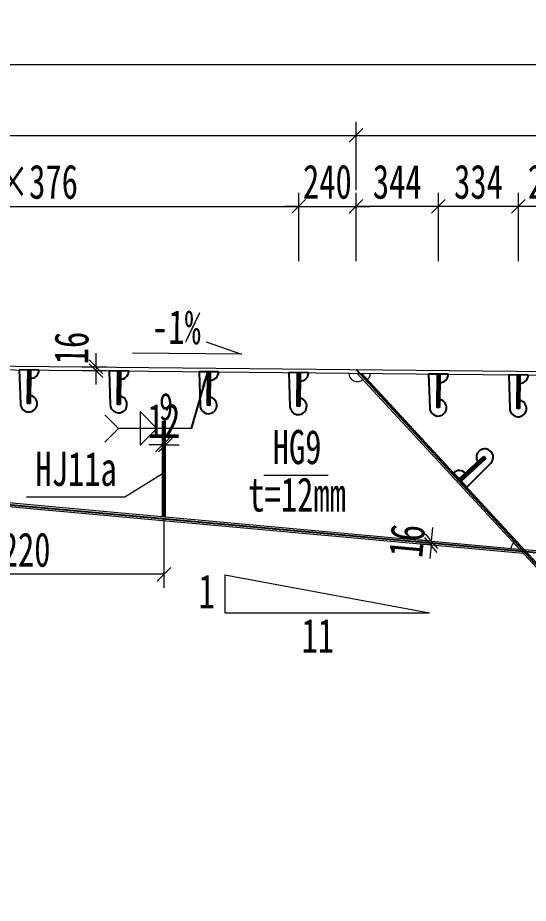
# Model space of a CAD drawing. Header units: millimetres. Extents: x 44597 to 300567, y -113054 to 73044.
# Drawn here: x 120290 to 122424, y -67530 to -63827 of the extents above; entities that cross this region are included whole.
import ezdxf
from ezdxf.enums import TextEntityAlignment as Align

# ---------------------------------------------------------------- set-up
doc = ezdxf.new("R2010")
doc.units = ezdxf.units.MM
doc.layers.get('Defpoints').update_dxf_attribs({"color": 8})
for name, color, linetype, lineweight in [('Dim', 4, 'Continuous', 15), ('文字', 7, 'Continuous', 15), ('细实线', 4, 'Continuous', 15), ('钢板粗线', 1, 'Continuous', 25), ('钢板细线', 6, 'Continuous', 15)]:
    doc.layers.add(name, color=color, linetype=linetype, lineweight=lineweight)
doc.layers.add('Text', color=4, linetype='Continuous')
doc.styles.add('111', font='', dxfattribs={"width": 0.7})
doc.styles.add('BM_Dim', font='', dxfattribs={"width": 0.85})
doc.styles.add('SMEDI', font='', dxfattribs={"width": 0.75})
doc.styles.get("Standard").update_dxf_attribs({"font": ''})
doc.styles.get('111').set_extended_font_data('仿宋_GB2312')
doc.styles.get('BM_Dim').set_extended_font_data('仿宋_GB2312')
doc.styles.get('SMEDI').set_extended_font_data('仿宋_GB2312')
doc.styles.get('Standard').set_extended_font_data('仿宋_GB2312')
doc.dimstyles.new('200', dxfattribs={"dimscale": 0, "dimtxt": 2.5, "dimasz": 1, "dimexe": 1, "dimexo": 1, "dimgap": 0.6, "dimtad": 1, "dimdec": 0, "dimdsep": 46, "dimtxsty": '111', "dimblk": 'OBLIQUE', "dimcen": 0, "dimclrd": 4, "dimclre": 4, "dimclrt": 4, "dimadec": 1, "dimazin": 2, "dimtfac": 1, "dimtdec": 0, "dimtix": 1, "dimtmove": 2, "dimatfit": 3, "dimfxl": 4, "dimfxlon": 1, "dimtolj": 1, "dimlwd": -1, "dimlwe": -1, "dimarcsym": 0})
doc.dimstyles.new('MSteel_1.0_1.0', dxfattribs={"dimtxt": 3, "dimasz": 1.2, "dimexe": 1, "dimexo": 1, "dimgap": 1, "dimtad": 3, "dimtoh": 1, "dimdec": 0, "dimzin": 0, "dimdsep": 46, "dimtxsty": 'Standard', "dimblk": 'ARCHTICK', "dimcen": 0.09, "dimclrd": 3, "dimclre": 3, "dimadec": 0, "dimazin": 0, "dimtfac": 1, "dimtdec": 4, "dimtofl": 0, "dimtmove": 0, "dimatfit": 3, "dimfxl": 1, "dimtolj": 1, "dimtzin": 0, "dimarcsym": 0})

# ---------------------------------------------------------------- blocks, each defined once
blk = doc.blocks.new('_Oblique')
at = {"color": 0, "linetype": 'ByBlock', "lineweight": -2}
blk.add_line((-0.5, -0.5), (0.5, 0.5), dxfattribs=at)
blk = doc.blocks.new('*D2376')
at = {"layer": 'Defpoints', "color": 0, "transparency": 16777216}
for p in [(121704, -64319.2), (118234.1, -64847.9), (121704, -65298.1)]:
    blk.add_point(p, dxfattribs=at)
at = {"layer": '细实线', "color": 4, "transparency": 16777216}
for p, q in [((118234.1, -64547.8), (118234.1, -64262.1)), ((121704, -64547.8), (121704, -64262.1)), ((118234.1, -64319.2), (121704, -64319.2))]:
    blk.add_line(p, q, dxfattribs=at)
at = {"layer": '细实线', "color": 4, "transparency": 16777216, "xscale": 57.14285714285715, "yscale": 57.14285714285715, "zscale": 57.14285714285715, "rotation": 180}
blk.add_blockref('_Oblique', (118234.1, -64319.2), dxfattribs=at)
at = {"layer": '细实线', "color": 4, "transparency": 16777216, "xscale": 57.14285714285715, "yscale": 57.14285714285715, "zscale": 57.14285714285715}
blk.add_blockref('_Oblique', (121704, -64319.2), dxfattribs=at)
at = {"layer": '细实线', "color": 4, "transparency": 16777216, "insert": (119969, -64217), "char_height": 142.86, "attachment_point": 5, "style": '111'}
blk.add_mtext('\\A1;3470', dxfattribs=at)
blk = doc.blocks.new('*D2377')
at = {"layer": 'Defpoints', "color": 0, "transparency": 16777216}
for p in [(129646.7, -64319.2), (121704, -65298.1), (129646.7, -65304.6)]:
    blk.add_point(p, dxfattribs=at)
at = {"layer": '细实线', "color": 4, "transparency": 16777216}
for p, q in [((121704, -64547.8), (121704, -64262.1)), ((129646.7, -64547.8), (129646.7, -64262.1)), ((121704, -64319.2), (129646.7, -64319.2))]:
    blk.add_line(p, q, dxfattribs=at)
at = {"layer": '细实线', "color": 4, "transparency": 16777216, "xscale": 57.14285714285715, "yscale": 57.14285714285715, "zscale": 57.14285714285715, "rotation": 180}
blk.add_blockref('_Oblique', (121704, -64319.2), dxfattribs=at)
at = {"layer": '细实线', "color": 4, "transparency": 16777216, "xscale": 57.14285714285715, "yscale": 57.14285714285715, "zscale": 57.14285714285715}
blk.add_blockref('_Oblique', (129646.7, -64319.2), dxfattribs=at)
at = {"layer": '细实线', "color": 4, "transparency": 16777216, "insert": (125675.4, -64217), "char_height": 142.86, "attachment_point": 5, "style": '111'}
blk.add_mtext('\\A1;7943', dxfattribs=at)
blk = doc.blocks.new('_ArchTick')
at = {"color": 0, "linetype": 'ByBlock', "const_width": 0.15}
blk.add_lwpolyline([(-0.5, -0.5), (0.5, 0.5)], dxfattribs=at)
blk = doc.blocks.new('角焊缝1')
at = {"layer": 'Dim'}
blk.add_line((-3101.175, 370.223), (-3106.48, 370.223), dxfattribs=at)
blk.add_lwpolyline([(-3104.907, 371.455), (-3104.907, 368.992), (-3103.675, 370.223)], close=True, dxfattribs=at)
blk.add_lwpolyline([(-3107.48, 369.223), (-3106.48, 370.223), (-3107.48, 371.223)], dxfattribs=at)
blk = doc.blocks.new('*D2382')
at = {"layer": 'Defpoints', "color": 0, "transparency": 16777216}
for p in [(119680.7, -65735.4), (120901.1, -65870), (119680.7, -66154.4)]:
    blk.add_point(p, dxfattribs=at)
at = {"layer": '细实线', "color": 4, "transparency": 16777216}
for p, q in [((119680.7, -65925.9), (119680.7, -66211.6)), ((120901.1, -65927.2), (120901.1, -66211.6)), ((120901.1, -66154.4), (119680.7, -66154.4))]:
    blk.add_line(p, q, dxfattribs=at)
at = {"layer": '细实线', "color": 4, "transparency": 16777216, "xscale": 57.14285714285715, "yscale": 57.14285714285715, "zscale": 57.14285714285715, "rotation": 180}
blk.add_blockref('_Oblique', (119680.7, -66154.4), dxfattribs=at)
at = {"layer": '细实线', "color": 4, "transparency": 16777216, "xscale": 57.14285714285715, "yscale": 57.14285714285715, "zscale": 57.14285714285715}
blk.add_blockref('_Oblique', (120901.1, -66154.4), dxfattribs=at)
at = {"layer": '细实线', "color": 4, "transparency": 16777216, "insert": (120290.9, -66052.2), "char_height": 142.86, "attachment_point": 5, "style": '111'}
blk.add_mtext('\\A1;1220', dxfattribs=at)
blk = doc.blocks.new('*D2383')
at = {"layer": 'Defpoints', "color": 0, "transparency": 16777216}
for p in [(120907.1, -65613.2), (120895.1, -65646.9), (120907.1, -65646.9)]:
    blk.add_point(p, dxfattribs=at)
at = {"layer": '细实线', "color": 4, "transparency": 16777216}
for p, q in [((120895.1, -65613.2), (120895.1, -65556.1)), ((120907.1, -65613.2), (120907.1, -65556.1)), ((120895.1, -65613.2), (120838, -65613.2)), ((120895.1, -65613.2), (120907.1, -65613.2)), ((120907.1, -65613.2), (120964.3, -65613.2))]:
    blk.add_line(p, q, dxfattribs=at)
at = {"layer": '细实线', "color": 4, "transparency": 16777216, "xscale": 57.14285714285715, "yscale": 57.14285714285715, "zscale": 57.14285714285715}
blk.add_blockref('_Oblique', (120895.1, -65613.2), dxfattribs=at)
at = {"layer": '细实线', "color": 4, "transparency": 16777216, "xscale": 57.14285714285715, "yscale": 57.14285714285715, "zscale": 57.14285714285715, "rotation": 180}
blk.add_blockref('_Oblique', (120907.1, -65613.2), dxfattribs=at)
at = {"layer": '细实线', "color": 4, "transparency": 16777216, "insert": (120901.1, -65512.5), "char_height": 142.86, "attachment_point": 5, "style": '111'}
blk.add_mtext('\\A1;12', dxfattribs=at)
blk = doc.blocks.new('12-140加劲 有过焊孔')
at = {"layer": 'Defpoints'}
blk.add_line((0, 0), (0, 140), dxfattribs=at)
at = {"layer": '钢板粗线', "color": 7}
for p, q in [((-6, 0), (-6, 140)), ((-6, 140), (6, 140)), ((6, 0), (6, 140)), ((41, 0), (35, 141.5)), ((-41, 0), (41, 0))]:
    blk.add_line(p, q, dxfattribs=at)
for centre, start, end in [((0, 140), 2.441, 260.1291), ((-6, 0), 90, 180)]:
    blk.add_arc(centre, 35, start, end, dxfattribs=at)
blk = doc.blocks.new('*D2386')
at = {"layer": 'Defpoints', "color": 0, "transparency": 16777216}
for p in [(121464.2, -64615.9), (119211.1, -64949.2), (121464.2, -65311.7)]:
    blk.add_point(p, dxfattribs=at)
at = {"layer": '细实线', "color": 4, "transparency": 16777216}
for p, q in [((119211.1, -64844.5), (119211.1, -64558.8)), ((121464.2, -64844.5), (121464.2, -64558.8)), ((119211.1, -64615.9), (121464.2, -64615.9))]:
    blk.add_line(p, q, dxfattribs=at)
at = {"layer": '细实线', "color": 4, "transparency": 16777216, "xscale": 57.14285714285715, "yscale": 57.14285714285715, "zscale": 57.14285714285715, "rotation": 180}
blk.add_blockref('_Oblique', (119211.1, -64615.9), dxfattribs=at)
at = {"layer": '细实线', "color": 4, "transparency": 16777216, "xscale": 57.14285714285715, "yscale": 57.14285714285715, "zscale": 57.14285714285715}
blk.add_blockref('_Oblique', (121464.2, -64615.9), dxfattribs=at)
at = {"layer": '细实线', "color": 4, "transparency": 16777216, "insert": (120337.6, -64513.7), "char_height": 142.86, "attachment_point": 5, "style": '111'}
blk.add_mtext('\\A1;6×376', dxfattribs=at)
blk = doc.blocks.new('*D2387')
at = {"layer": 'Defpoints', "color": 0, "transparency": 16777216}
for p in [(121704, -64615.9), (121464.2, -65311.7), (121704, -65298.1)]:
    blk.add_point(p, dxfattribs=at)
at = {"layer": '细实线', "color": 4, "transparency": 16777216}
for p, q in [((121464.2, -64844.5), (121464.2, -64558.8)), ((121704, -64844.5), (121704, -64558.8)), ((121464.2, -64615.9), (121407, -64615.9)), ((121464.2, -64615.9), (121704, -64615.9)), ((121704, -64615.9), (121761.2, -64615.9))]:
    blk.add_line(p, q, dxfattribs=at)
at = {"layer": '细实线', "color": 4, "transparency": 16777216, "xscale": 57.14285714285715, "yscale": 57.14285714285715, "zscale": 57.14285714285715}
blk.add_blockref('_Oblique', (121464.2, -64615.9), dxfattribs=at)
at = {"layer": '细实线', "color": 4, "transparency": 16777216, "xscale": 57.14285714285715, "yscale": 57.14285714285715, "zscale": 57.14285714285715, "rotation": 180}
blk.add_blockref('_Oblique', (121704, -64615.9), dxfattribs=at)
at = {"layer": '细实线', "color": 4, "transparency": 16777216, "insert": (121584.1, -64513.7), "char_height": 142.86, "attachment_point": 5, "style": '111'}
blk.add_mtext('\\A1;240', dxfattribs=at)
blk = doc.blocks.new('*D2388')
at = {"layer": 'Defpoints', "color": 0, "transparency": 16777216}
for p in [(120617.1, -65303.2), (120718.3, -65304.3), (120718.5, -65288.3)]:
    blk.add_point(p, dxfattribs=at)
at = {"layer": '细实线', "color": 4, "transparency": 16777216}
for p, q in [((120617.3, -65287.2), (120617.8, -65230.1)), ((120661.2, -65303.7), (120560, -65302.7)), ((120661.3, -65287.7), (120560.1, -65286.7)), ((120617.1, -65303.2), (120616.5, -65360.4)), ((120617.3, -65287.2), (120617.1, -65303.2))]:
    blk.add_line(p, q, dxfattribs=at)
at = {"layer": '细实线', "color": 4, "transparency": 16777216, "xscale": 57.1428571428572, "yscale": 57.1428571428572, "zscale": 57.1428571428572}
for p, rotation in [((120617.1, -65303.2), 89.42629083929008), ((120617.3, -65287.2), 269.4262908392901)]:
    blk.add_blockref('_Oblique', p, dxfattribs=dict(at, rotation=rotation))
at = {"layer": '细实线', "color": 4, "transparency": 16777216, "insert": (120515, -65208.3), "char_height": 142.86, "attachment_point": 5, "rotation": 89.4263, "style": '111'}
blk.add_mtext('\\A1;16', dxfattribs=at)
blk = doc.blocks.new('14-160加劲 有过焊孔')
at = {"layer": 'Defpoints'}
blk.add_line((38609.4, 31489.3), (38609.4, 31629.3), dxfattribs=at)
at = {"layer": '钢板粗线', "color": 7}
for p, q in [((38603.4, 31489.3), (38603.4, 31629.3)), ((38603.4, 31629.3), (38615.4, 31629.3)), ((38615.4, 31489.3), (38615.4, 31629.3)), ((38650.4, 31489.3), (38644.3, 31630.8)), ((38568.4, 31489.3), (38650.4, 31489.3))]:
    blk.add_line(p, q, dxfattribs=at)
for centre, start, end in [((38609.4, 31629.3), 2.441, 260.1291), ((38603.4, 31489.3), 90, 180)]:
    blk.add_arc(centre, 35, start, end, dxfattribs=at)
blk = doc.blocks.new('*D2396')
at = {"layer": 'Defpoints', "color": 0, "transparency": 16777216}
for p in [(122050.2, -66018.6), (122017.8, -66031.7), (122048.8, -66034.5)]:
    blk.add_point(p, dxfattribs=at)
at = {"layer": '细实线', "color": 4, "transparency": 16777216}
for p, q in [((122019.2, -66015.7), (122024.4, -65958.8)), ((122019.2, -66015.7), (121962.3, -66010.6)), ((122019.2, -66015.7), (122017.8, -66031.7)), ((122017.8, -66031.7), (121960.9, -66026.5)), ((122017.8, -66031.7), (122012.6, -66088.6))]:
    blk.add_line(p, q, dxfattribs=at)
at = {"layer": '细实线', "color": 4, "transparency": 16777216, "xscale": 57.14285714285715, "yscale": 57.14285714285715, "zscale": 57.14285714285715}
for p, rotation in [((122019.2, -66015.7), 264.7955185571846), ((122017.8, -66031.7), 84.79551855718461)]:
    blk.add_blockref('_Oblique', p, dxfattribs=dict(at, rotation=rotation))
at = {"layer": '细实线', "color": 4, "transparency": 16777216, "insert": (121916.7, -66014.4), "char_height": 142.86, "attachment_point": 5, "rotation": 84.7955, "style": '111'}
blk.add_mtext('\\A1;16', dxfattribs=at)
blk = doc.blocks.new('*D2400')
at = {"layer": 'Defpoints', "color": 0, "transparency": 16777216}
for p in [(129646.7, -64023.1), (118234.1, -64490.1), (129646.7, -65337.2)]:
    blk.add_point(p, dxfattribs=at)
at = {"layer": '细实线', "color": 4, "transparency": 16777216}
for p, q in [((118234.1, -64251.7), (118234.1, -63966)), ((129646.7, -64251.7), (129646.7, -63966)), ((118234.1, -64023.1), (129646.7, -64023.1))]:
    blk.add_line(p, q, dxfattribs=at)
at = {"layer": '细实线', "color": 4, "transparency": 16777216, "xscale": 57.14285714285715, "yscale": 57.14285714285715, "zscale": 57.14285714285715, "rotation": 180}
blk.add_blockref('_Oblique', (118234.1, -64023.1), dxfattribs=at)
at = {"layer": '细实线', "color": 4, "transparency": 16777216, "xscale": 57.14285714285715, "yscale": 57.14285714285715, "zscale": 57.14285714285715}
blk.add_blockref('_Oblique', (129646.7, -64023.1), dxfattribs=at)
at = {"layer": '细实线', "color": 4, "transparency": 16777216, "insert": (123940.4, -63920.9), "char_height": 142.86, "attachment_point": 5, "style": '111'}
blk.add_mtext('\\A1;11413', dxfattribs=at)
blk = doc.blocks.new('*D2406')
at = {"layer": 'Defpoints', "color": 0, "transparency": 16777216}
for p in [(122382.8, -64616.4), (122382.8, -65320.9), (122665.5, -65323.8)]:
    blk.add_point(p, dxfattribs=at)
at = {"layer": '细实线', "color": 4, "transparency": 16777216}
for p, q in [((122382.8, -64845), (122382.8, -64559.2)), ((122665.5, -64845), (122665.5, -64559.2)), ((122665.5, -64616.4), (122382.8, -64616.4))]:
    blk.add_line(p, q, dxfattribs=at)
at = {"layer": '细实线', "color": 4, "transparency": 16777216, "xscale": 57.14285714285715, "yscale": 57.14285714285715, "zscale": 57.14285714285715, "rotation": 180}
blk.add_blockref('_Oblique', (122382.8, -64616.4), dxfattribs=at)
at = {"layer": '细实线', "color": 4, "transparency": 16777216, "xscale": 57.14285714285715, "yscale": 57.14285714285715, "zscale": 57.14285714285715}
blk.add_blockref('_Oblique', (122665.5, -64616.4), dxfattribs=at)
at = {"layer": '细实线', "color": 4, "transparency": 16777216, "insert": (122524.1, -64514.2), "char_height": 142.86, "attachment_point": 5, "style": '111'}
blk.add_mtext('\\A1;283', dxfattribs=at)
blk = doc.blocks.new('*D2407')
at = {"layer": 'Defpoints', "color": 0, "transparency": 16777216}
for p in [(122048.4, -64615.9), (122048.4, -65290), (122382.8, -65320.9)]:
    blk.add_point(p, dxfattribs=at)
at = {"layer": '细实线', "color": 4, "transparency": 16777216}
for p, q in [((122048.4, -64844.5), (122048.4, -64558.8)), ((122382.8, -64844.5), (122382.8, -64558.8)), ((122382.8, -64615.9), (122048.4, -64615.9))]:
    blk.add_line(p, q, dxfattribs=at)
at = {"layer": '细实线', "color": 4, "transparency": 16777216, "xscale": 57.14285714285715, "yscale": 57.14285714285715, "zscale": 57.14285714285715, "rotation": 180}
blk.add_blockref('_Oblique', (122048.4, -64615.9), dxfattribs=at)
at = {"layer": '细实线', "color": 4, "transparency": 16777216, "xscale": 57.14285714285715, "yscale": 57.14285714285715, "zscale": 57.14285714285715}
blk.add_blockref('_Oblique', (122382.8, -64615.9), dxfattribs=at)
at = {"layer": '细实线', "color": 4, "transparency": 16777216, "insert": (122215.6, -64513.7), "char_height": 142.86, "attachment_point": 5, "style": '111'}
blk.add_mtext('\\A1;334', dxfattribs=at)
blk = doc.blocks.new('*D2408')
at = {"layer": 'Defpoints', "color": 0, "transparency": 16777216}
for p in [(121704, -64615.9), (121704, -65298.1), (122048.4, -65290)]:
    blk.add_point(p, dxfattribs=at)
at = {"layer": '细实线', "color": 4, "transparency": 16777216}
for p, q in [((121704, -64844.5), (121704, -64558.8)), ((122048.4, -64844.5), (122048.4, -64558.8)), ((122048.4, -64615.9), (121704, -64615.9))]:
    blk.add_line(p, q, dxfattribs=at)
at = {"layer": '细实线', "color": 4, "transparency": 16777216, "xscale": 57.14285714285715, "yscale": 57.14285714285715, "zscale": 57.14285714285715, "rotation": 180}
blk.add_blockref('_Oblique', (121704, -64615.9), dxfattribs=at)
at = {"layer": '细实线', "color": 4, "transparency": 16777216, "xscale": 57.14285714285715, "yscale": 57.14285714285715, "zscale": 57.14285714285715}
blk.add_blockref('_Oblique', (122048.4, -64615.9), dxfattribs=at)
at = {"layer": '细实线', "color": 4, "transparency": 16777216, "insert": (121876.2, -64513.7), "char_height": 142.86, "attachment_point": 5, "style": '111'}
blk.add_mtext('\\A1;344', dxfattribs=at)

msp = doc.modelspace()

# ---------------------------------------------------------------- linework, layer by layer
at = {"layer": 'Defpoints'}
for p, q in [((121704, -65298.1), (123759.9, -67530.1)), ((120901.1, -65913.9), (120901.1, -65513.9)), ((118234.1, -65679), (122415.2, -66059.8)), ((122863.6, -66103.3), (122415.6, -66060.4))]:
    msp.add_line(p, q, dxfattribs=at)
at = {"layer": '细实线'}
for p, q in [((121078.1, -65182.4), (121224.9, -65233.7)), ((121224.9, -65233.7), (120770.2, -65229.2)), ((120738.3, -65830.8), (120895.1, -65732.3)), ((121318, -65739.5), (121586.8, -65739.5)), ((120326.3, -65830.8), (120738.3, -65830.8)), ((121155.2, -66156.1), (121155.2, -66316.1)), ((121155.2, -66156.1), (122010.7, -66316.1)), ((121155.2, -66316.1), (122010.7, -66316.1))]:
    msp.add_line(p, q, dxfattribs=at)
at = {"layer": '钢板细线'}
for p, q in [((121709.3, -65314.2), (123750.4, -67530.1)), ((121728.5, -65314.4), (123769.5, -67530.1)), ((120895.1, -65913.4), (120895.1, -65513.9)), ((120895.1, -65513.9), (120907.1, -65513.9)), ((120907.1, -65914.4), (120907.1, -65513.9)), ((118246.1, -65672.1), (122386.3, -66049.2)), ((118246.1, -65688.1), (122402.5, -66066.7))]:
    msp.add_line(p, q, dxfattribs=at)
at = {"layer": '钢板细线', "color": 7}
msp.add_line((122864.4, -66095.3), (122407.5, -66051.5), dxfattribs=at)
at = {"layer": '钢板细线'}
for points in [[(118184.1, -65262.9), (125446.7, -65335.6), (130284.8, -65263)], [(118184.1, -65278.9), (125446.8, -65351.6), (130284.8, -65279)]]:
    msp.add_lwpolyline(points, dxfattribs=at)
for centre, start, end in [((121709.3, -65314.2), 179.4263, 312.3094), ((121728.5, -65314.4), 312.3094, 359.4263), ((122386.3, -66049.2), 132.6489, 174.8359)]:
    msp.add_arc(centre, 35, start, end, dxfattribs=at)

# ---------------------------------------------------------------- block references
at = {"layer": '细实线', "rotation": 179.4262908401}
for p in [(120337.6, -65300.4), (120713.2, -65304.2), (121088.7, -65308), (121464.2, -65311.7), (122048.4, -65317.6), (122382.8, -65320.9)]:
    msp.add_blockref('12-140加劲 有过焊孔', p, dxfattribs=at)
at = {"layer": '细实线', "color": 8, "xscale": 57.1428571428572, "yscale": 57.1428571428572, "zscale": 57.1428571428572}
msp.add_blockref('角焊缝1', (298224.5, -86700.3), dxfattribs=at)
at = {"layer": '钢板细线', "rotation": 312.6489191297557}
msp.add_blockref('14-160加劲 有过焊孔', (72820.1, -58696.3), dxfattribs=at)

# ---------------------------------------------------------------- texts
at = {"layer": 'Text', "style": 'SMEDI', "width": 0.75}
msp.add_text('9', height=114.3, dxfattribs=at).set_placement((120881, -65452.7), align=Align.MIDDLE_LEFT)
at = {"layer": '文字', "style": 'BM_Dim', "width": 0.7}
msp.add_text('-1%', height=142.86, rotation=359.4263, dxfattribs=at).set_placement((120952.2, -65234.5), align=Align.BOTTOM_CENTER)
for s, height, p in [('HG9', 142.86, (121457.5, -65736.5)), ('HJ11a', 142.86, (120533.9, -65827.7)), ('t=12mm', 142.86, (121457.5, -65934.9)), ('1', 142.9, (121080.2, -66340.1)), ('11', 142.86, (121543.9, -66525.4))]:
    msp.add_text(s, height=height, dxfattribs=at).set_placement(p, align=Align.BOTTOM_CENTER)

# ---------------------------------------------------------------- dimensions: what is measured, and where the dimension line sits
at = {"layer": '细实线'}
for base, p1, p2, override, picture, middle in [((129646.7, -64023.1), (118234.1, -64490.1), (129646.7, -65337.2), {"dimscale": 57.142857, "dimtxsty": '111', "dimblk": 'Oblique'}, '*D2400', (123940.4, -63920.9)), ((121704, -64319.2), (118234.1, -64847.9), (121704, -65298.1), {"dimscale": 57.142857, "dimtxsty": '111', "dimblk": 'Oblique'}, '*D2376', (119969, -64217)), ((129646.7, -64319.2), (121704, -65298.1), (129646.7, -65304.6), {"dimscale": 57.142857, "dimtxsty": '111', "dimblk": 'Oblique'}, '*D2377', (125675.4, -64217)), ((121704, -64615.9), (121464.2, -65311.7), (121704, -65298.1), {"dimscale": 57.142857, "dimblk": 'Oblique'}, '*D2387', (121584.1, -64513.7)), ((121704, -64615.9), (122048.4, -65290), (121704, -65298.1), {"dimscale": 57.142857, "dimblk": 'Oblique'}, '*D2408', (121876.2, -64513.7)), ((122048.4, -64615.9), (122382.8, -65320.9), (122048.4, -65290), {"dimscale": 57.142857, "dimblk": 'Oblique'}, '*D2407', (122215.6, -64513.7)), ((122382.8, -64616.4), (122665.5, -65323.8), (122382.8, -65320.9), {"dimscale": 57.142857, "dimblk": 'Oblique'}, '*D2406', (122524.1, -64514.2)), ((119680.7, -66154.4), (120901.1, -65870), (119680.7, -65735.4), {"dimscale": 57.142857, "dimblk": 'Oblique'}, '*D2382', (120290.9, -66052.2))]:
    dim = msp.add_linear_dim(base=base, p1=p1, p2=p2, dimstyle='200', override=override, dxfattribs=at)
    dim.commit()
    dim.dimension.update_dxf_attribs({"geometry": picture, "text_midpoint": middle})
dim = msp.add_linear_dim(base=(121464.2, -64615.9), p1=(119211.1, -64949.2), p2=(121464.2, -65311.7), text='6×376', dimstyle='200', override={"dimscale": 57.142857, "dimtxsty": '111', "dimblk": 'Oblique'}, dxfattribs=at)
dim.commit()
dim.dimension.update_dxf_attribs({"geometry": '*D2386', "text_midpoint": (120337.6, -64513.7)})
dim = msp.add_linear_dim(base=(120617.1, -65303.2), p1=(120718.5, -65288.3), p2=(120718.3, -65304.3), angle=269.4263, dimstyle='200', override={"dimscale": 57.142857}, dxfattribs=at)
dim.commit()
dim.dimension.update_dxf_attribs({"geometry": '*D2388', "text_midpoint": (120515, -65208.3), "dimtype": 161})
for p1, p2, distance, picture, middle in [((120895.1, -65646.9), (120907.1, -65646.9), 33.6, '*D2383', (120901.1, -65512.5)), ((122050.2, -66018.6), (122048.8, -66034.5), -31.1, '*D2396', (121916.7, -66014.4))]:
    dim = msp.add_aligned_dim(p1=p1, p2=p2, distance=distance, dimstyle='200', override={"dimscale": 57.142857, "dimblk": 'Oblique'}, dxfattribs=at)
    dim.commit()
    dim.dimension.update_dxf_attribs({"geometry": picture, "text_midpoint": middle})

# ---------------------------------------------------------------- leaders
at = {"layer": 'Dim'}
msp.add_leader([(121082.7, -65308), (121014.6, -65544.7)], dimstyle='MSteel_1.0_1.0', override={"dimscale": 57.142857, "dimclrd": 256}, dxfattribs=at)

doc.saveas('drawing.dxf')
